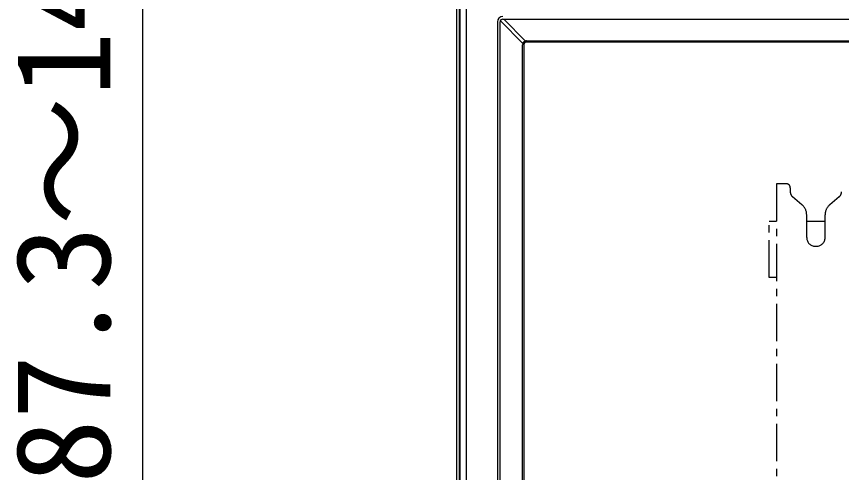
# Model space of a CAD drawing. Units: millimetres, scale not verified. Extents: x -63 to 63, y -57 to 57.
# Drawn here: x -42.05 to -21.12, y 14.46 to 26.03 of the extents above; entities that cross this region are included whole.
import ezdxf
from ezdxf.enums import TextEntityAlignment as Align

# ---------------------------------------------------------------- set-up
doc = ezdxf.new("R2010")
doc.units = ezdxf.units.MM
doc.header["$LTSCALE"] = 0.190236
doc.linetypes.add('CHAIN1', pattern=[8, 5, -1, 1, -1])
doc.layers.add('0-0_GAIKEI', color=1, linetype='Continuous')
doc.layers.add('0-4_WAKU', color=3, linetype='Continuous')
doc.styles.add('ＭＳ ゴシック', font='')
doc.styles.get('ＭＳ ゴシック').set_extended_font_data('MS Gothic')

msp = doc.modelspace()

# ---------------------------------------------------------------- linework, layer by layer
at = {"layer": '0-0_GAIKEI', "color": 7}
msp.add_line((-30.8881, 26.9294), (-30.8881, 3.0624), dxfattribs=at)
at = {"layer": '0-0_GAIKEI'}
for p, q in [((-30.8205, 26.839), (-30.8205, 3.1528)), ((-30.7971, 3.1528), (-30.7971, 26.839)), ((-30.6412, 26.683), (-30.6412, 3.3088)), ((-29.7146, 25.9593), (8.2721, 25.9593)), ((-29.6847, 25.9585), (-29.1394, 25.4051)), ((-29.8493, 25.8926), (-29.8493, 4.0992)), ((-29.7813, 4.0992), (-29.7813, 25.8926)), ((-29.2055, 25.3388), (-29.7756, 25.9173)), ((-29.1119, 25.409), (7.6694, 25.409)), ((7.6694, 25.3777), (-29.1119, 25.3777)), ((-29.2093, 4.6803), (-29.2093, 25.3116)), ((-29.1781, 25.3116), (-29.1781, 4.6803))]:
    msp.add_line(p, q, dxfattribs=at)
at = {"layer": '0-0_GAIKEI', "linetype": 'CHAIN1'}
for p, q in [((-22.7713, 21.7835), (-22.7713, 7.4155)), ((-22.5212, 21.7835), (-22.7713, 21.7835)), ((-22.4212, 21.6835), (-22.4212, 21.5778)), ((-22.1235, 21.25), (-22.3617, 21.4502)), ((-21.1806, 21.4502), (-21.4189, 21.25)), ((-22.0045, 20.4167), (-22.0045, 20.9947)), ((-21.5378, 20.4167), (-21.5378, 20.9947)), ((-22.9546, 19.4049), (-22.9546, 20.8284)), ((-22.7713, 20.8284), (-22.9546, 20.8284)), ((-21.5378, 20.8284), (-22.0045, 20.8284)), ((-21.7878, 20.2), (-21.7545, 20.2)), ((-22.7713, 19.4049), (-22.9546, 19.4049))]:
    msp.add_line(p, q, dxfattribs=at)
at = {"layer": '0-0_GAIKEI'}
for points in [[(-29.2055, 25.3388), (-29.2053, 25.3394), (-29.2052, 25.3401), (-29.205, 25.3407), (-29.2048, 25.3413), (-29.2046, 25.3419), (-29.2044, 25.3426), (-29.2042, 25.3432), (-29.204, 25.3438), (-29.2038, 25.3444), (-29.2036, 25.3451), (-29.2034, 25.3457), (-29.2031, 25.3463), (-29.2029, 25.3469), (-29.2027, 25.3475), (-29.2025, 25.3481), (-29.2022, 25.3487), (-29.202, 25.3493), (-29.2017, 25.3499), (-29.2015, 25.3505), (-29.2012, 25.3511), (-29.201, 25.3517), (-29.2007, 25.3523), (-29.2004, 25.3529), (-29.2002, 25.3535), (-29.1999, 25.3541), (-29.1996, 25.3547), (-29.1993, 25.3553), (-29.199, 25.3559), (-29.1987, 25.3565), (-29.1985, 25.3571), (-29.1982, 25.3576), (-29.1979, 25.3582), (-29.1975, 25.3588), (-29.1972, 25.3594), (-29.1969, 25.3599), (-29.1966, 25.3605), (-29.1963, 25.3611), (-29.196, 25.3616), (-29.1956, 25.3622)], [(-29.1956, 25.3622), (-29.1953, 25.3628), (-29.1949, 25.3633), (-29.1946, 25.3639), (-29.1943, 25.3644), (-29.1939, 25.365), (-29.1936, 25.3655), (-29.1932, 25.3661), (-29.1928, 25.3666), (-29.1925, 25.3672), (-29.1921, 25.3677), (-29.1917, 25.3682), (-29.1914, 25.3688), (-29.191, 25.3693), (-29.1906, 25.3698), (-29.1902, 25.3704), (-29.1898, 25.3709), (-29.1894, 25.3714), (-29.189, 25.3719), (-29.1886, 25.3724), (-29.1882, 25.373), (-29.1878, 25.3735), (-29.1874, 25.374), (-29.187, 25.3745), (-29.1866, 25.375), (-29.1861, 25.3755), (-29.1857, 25.376), (-29.1853, 25.3765), (-29.1848, 25.377), (-29.1844, 25.3774), (-29.184, 25.3779), (-29.1835, 25.3784), (-29.1831, 25.3789), (-29.1826, 25.3794), (-29.1822, 25.3798), (-29.1817, 25.3803), (-29.1813, 25.3808), (-29.1808, 25.3812), (-29.1803, 25.3817), (-29.1799, 25.3821)], [(-29.1799, 25.3821), (-29.1794, 25.3826), (-29.1789, 25.383), (-29.1784, 25.3835), (-29.178, 25.3839), (-29.1775, 25.3844), (-29.177, 25.3848), (-29.1765, 25.3852), (-29.176, 25.3856), (-29.1755, 25.3861), (-29.175, 25.3865), (-29.1745, 25.3869), (-29.174, 25.3873), (-29.1735, 25.3877), (-29.173, 25.3881), (-29.1725, 25.3885), (-29.1719, 25.3889), (-29.1714, 25.3893), (-29.1709, 25.3897), (-29.1704, 25.3901), (-29.1698, 25.3905), (-29.1693, 25.3909), (-29.1688, 25.3913), (-29.1682, 25.3916), (-29.1677, 25.392), (-29.1672, 25.3924), (-29.1666, 25.3927), (-29.1661, 25.3931), (-29.1655, 25.3934), (-29.165, 25.3938), (-29.1644, 25.3941), (-29.1639, 25.3945), (-29.1633, 25.3948), (-29.1628, 25.3952), (-29.1622, 25.3955), (-29.1616, 25.3958), (-29.1611, 25.3962), (-29.1605, 25.3965), (-29.1599, 25.3968), (-29.1593, 25.3971)], [(-29.1593, 25.3971), (-29.1588, 25.3974), (-29.1582, 25.3977), (-29.1576, 25.398), (-29.157, 25.3983), (-29.1564, 25.3986), (-29.1559, 25.3989), (-29.1553, 25.3992), (-29.1547, 25.3995), (-29.1541, 25.3997), (-29.1535, 25.4), (-29.1529, 25.4003), (-29.1523, 25.4005), (-29.1517, 25.4008), (-29.1511, 25.4011), (-29.1505, 25.4013), (-29.1499, 25.4016), (-29.1493, 25.4018), (-29.1487, 25.402), (-29.1481, 25.4023), (-29.1475, 25.4025), (-29.1468, 25.4027), (-29.1462, 25.403), (-29.1456, 25.4032), (-29.145, 25.4034), (-29.1444, 25.4036), (-29.1438, 25.4038), (-29.1431, 25.404), (-29.1425, 25.4042), (-29.1419, 25.4044), (-29.1413, 25.4046), (-29.1406, 25.4048), (-29.14, 25.4049), (-29.1394, 25.4051)]]:
    msp.add_lwpolyline(points, dxfattribs=at)
for centre, radius, start, end in [((-29.7146, 25.8926), 0.1346, 90, 180), ((-29.7146, 25.8926), 0.0667, 90, 180), ((-29.1125, 25.3122), 0.0655, 105.74935, 164.38054)]:
    msp.add_arc(centre, radius, start, end, dxfattribs=at)
at = {"layer": '0-0_GAIKEI', "linetype": 'CHAIN1'}
for centre, radius, start, end in [((-22.5212, 21.6835), 0.1, 0, 90), ((-22.2545, 21.5778), 0.1667, 180, 229.96974), ((-21.2878, 21.5778), 0.1667, 310.03026, 0), ((-22.3379, 20.9947), 0.3334, 0, 49.96974), ((-21.2044, 20.9947), 0.3334, 130.03026, 180), ((-21.7878, 20.4167), 0.2167, 180, 270), ((-21.7545, 20.4167), 0.2167, 270, 0)]:
    msp.add_arc(centre, radius, start, end, dxfattribs=at)
at = {"layer": '0-0_GAIKEI'}
for centre, major_axis, ratio, start_param, end_param in [((-29.1079, 25.3094), (-0.0823, 0.0607), 0.977504, 0.3495676, 0.6243669), ((-29.1097, 25.3094), (-0.0547, 0.0427), 0.960042, 0.3752614, 0.6500608), ((-29.1097, 25.3075), (-0.0608, 0.0822), 0.977626, 5.6573737, 5.9344951), ((-29.1097, 25.3094), (-0.0428, 0.0547), 0.960212, 5.6317914, 5.9089128)]:
    msp.add_ellipse(centre, major_axis=major_axis, ratio=ratio, start_param=start_param, end_param=end_param, dxfattribs=at)
at = {"layer": '0-4_WAKU'}
msp.add_line((-38.8413, 5.0167), (-38.8413, 40.5953), dxfattribs=at)

# ---------------------------------------------------------------- texts
at = {"layer": '0-4_WAKU', "style": 'ＭＳ ゴシック'}
msp.add_text('1187.3～1487.3', height=2.406, rotation=90, dxfattribs=at).set_placement((-38.9509, 10.8965), align=Align.BOTTOM_LEFT)

doc.saveas('drawing.dxf')
